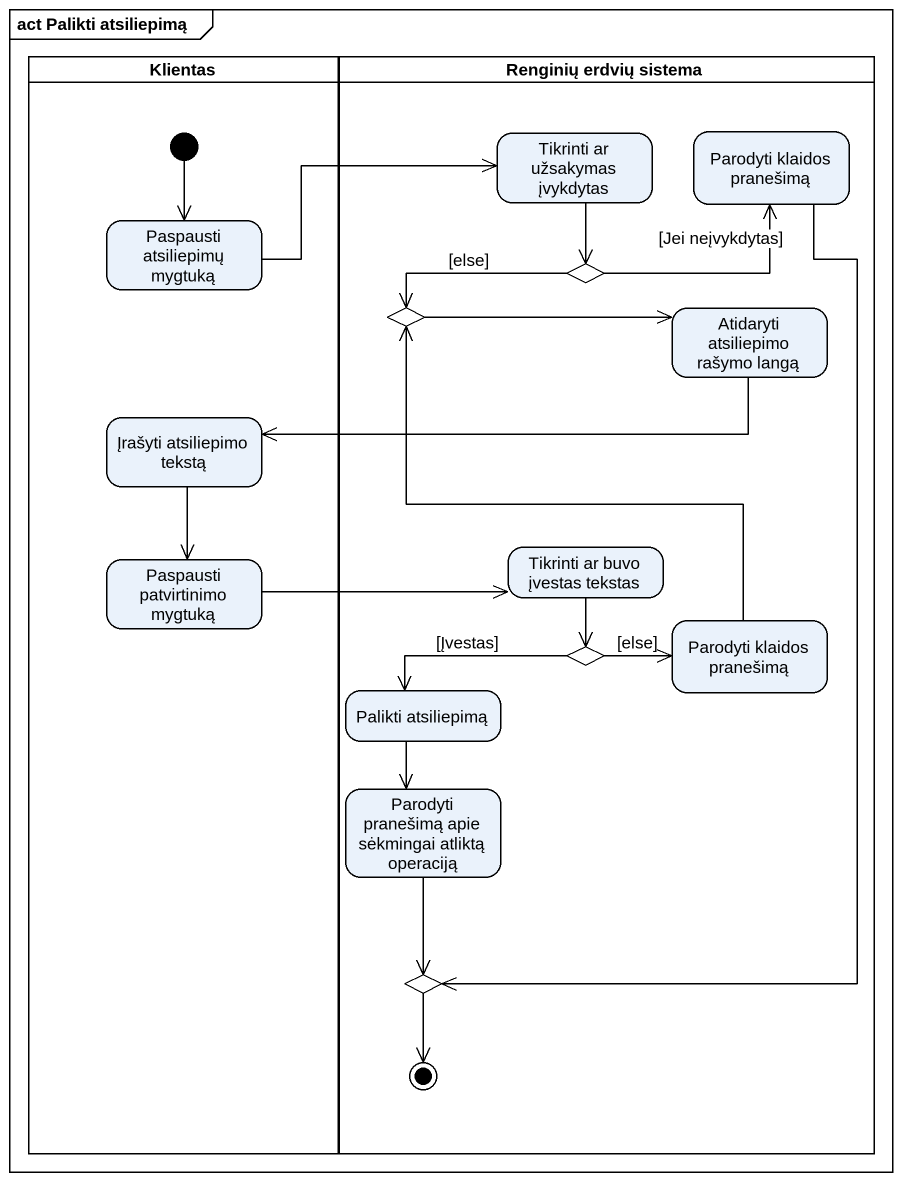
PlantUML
@startuml
mainframe act Palikti atsiliepimą
hide empty description
state Klientas <<partition>> {
  state "Paspausti atsiliepimų mygtuką" as Paspausti_atsiliepimų
  state "Įrašyti atsiliepimo tekstą" as Įrašyti_atsiliepimo_tekstą
  state "Paspausti patvirtinimo mygtuką" as Paspausti_patvirtinimo
  [*] --> Paspausti_atsiliepimų
}
state "Renginių erdvių sistema" as Renginių_erdvių_sistema <<partition>> {
  state "Tikrinti ar užsakymas įvykdytas" as Tikrinti_ar_užsakymas
  state "Parodyti klaidos pranešimą" as Parodyti_klaidos_pranešimą
  state choice1 <<choice>>
  state choice2 <<choice>>
  state "Atidaryti atsiliepimo rašymo langą" as Atidaryti_atsiliepimo
  state "Tikrinti ar buvo įvestas tekstas" as Tikrinti_ar_buvo_įvestas
  state "Parodyti klaidos pranešimą" as Parodyti_klaidos_pranešimą_2
  state "Palikti atsiliepimą" as Palikti_atsiliepimą
  state choice3 <<choice>>
  state "Parodyti pranešimą apie sėkmingai atliktą operaciją" as Parodyti_pranešimą_apie
  state choice4 <<choice>>
  choice4 --> [*]
}
Tikrinti_ar_užsakymas --> choice1
Parodyti_klaidos_pranešimą --> choice4
Paspausti_atsiliepimų -right-> Tikrinti_ar_užsakymas
choice1 -right-> Parodyti_klaidos_pranešimą : [Jei neįvykdytas]
choice1 -left-> choice2 : [else]
choice2 -right-> Atidaryti_atsiliepimo
Atidaryti_atsiliepimo -left-> Įrašyti_atsiliepimo_tekstą
Įrašyti_atsiliepimo_tekstą --> Paspausti_patvirtinimo
Paspausti_patvirtinimo -right-> Tikrinti_ar_buvo_įvestas
Tikrinti_ar_buvo_įvestas --> choice3
Parodyti_klaidos_pranešimą_2 -up-> choice2
Palikti_atsiliepimą --> Parodyti_pranešimą_apie
choice3 -right-> Parodyti_klaidos_pranešimą_2 : [else]
choice3 -left-> Palikti_atsiliepimą : [Įvestas]
Parodyti_pranešimą_apie --> choice4
@enduml
